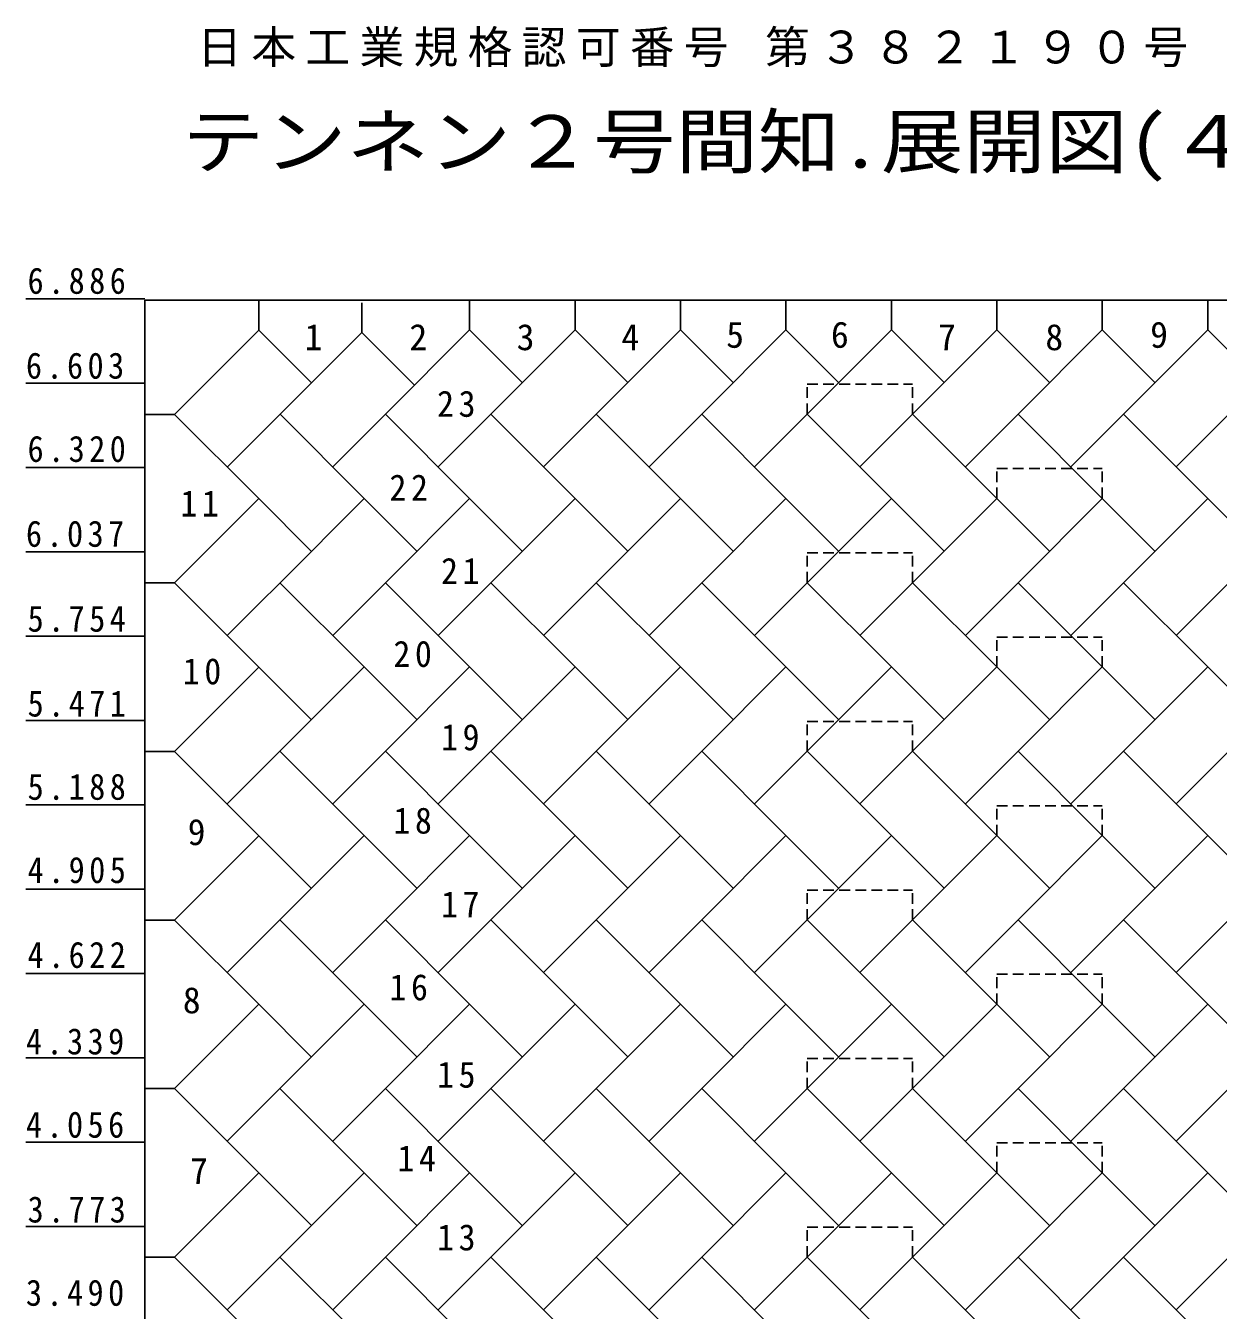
# Model space of a CAD drawing. Units: millimetres, scale not verified. Extents: x -6204 to 5927, y -4282 to 3935.
# Drawn here: x -6204 to -2200, y -376 to 3935 of the extents above; entities that cross this region are included whole.
import ezdxf
from ezdxf.enums import TextEntityAlignment as Align

# ---------------------------------------------------------------- set-up
doc = ezdxf.new("R2010")
doc.units = ezdxf.units.MM
doc.header["$LTSCALE"] = 30
doc.linetypes.add('DASHED1', pattern=[1.8, 1.2, -0.6])
doc.layers.add('0-0', color=7, linetype='Continuous')
doc.styles.add('ＭＳ ゴシック', font='')
doc.styles.get('ＭＳ ゴシック').set_extended_font_data('MS Gothic')

msp = doc.modelspace()

# ---------------------------------------------------------------- linework, layer by layer
at = {"layer": '0-0'}
for p, q in [((-6103.9, 3018.27), (-6203.9, 3018.27)), ((-5803.9, 3018.27), (-6103.9, 3018.27)), ((-5803.9, -3867.73), (-5803.9, 3013.52)), ((-5075.78, 2905.41), (-5075.78, 3005.41)), ((-4713.48, 2914.43), (-4713.48, 3014.43)), ((-4359.48, 2914.43), (-4359.48, 3014.43)), ((-4005.48, 2914.43), (-4005.48, 3014.43)), ((-3651.48, 2914.43), (-3651.48, 3014.43)), ((-3297.48, 2914.43), (-3297.48, 3014.43)), ((-2943.48, 2914.43), (-2943.48, 3014.43)), ((-2589.48, 2914.43), (-2589.48, 3014.43)), ((-2235.48, 2914.43), (-2235.48, 3014.43)), ((-5703.9, 2630.67), (-5421.06, 2913.52)), ((-5421.1, 2913.47), (-5421.06, 2913.43)), ((-5421.06, 2913.43), (-5244.28, 2736.65)), ((-5075.78, 2905.41), (-5358.63, 2622.57)), ((-5075.78, 2905.41), (-4899.01, 2728.64)), ((-4713.48, 2914.43), (-4996.33, 2631.59)), ((-4713.48, 2914.43), (-4536.71, 2737.65)), ((-4642.33, 2631.59), (-4359.48, 2914.43)), ((-4359.48, 2914.43), (-4182.71, 2737.65)), ((-4288.33, 2631.59), (-4005.48, 2914.43)), ((-4005.48, 2914.43), (-3828.71, 2737.65)), ((-3934.33, 2631.59), (-3651.48, 2914.43)), ((-3651.48, 2914.43), (-3474.71, 2737.65)), ((-3580.33, 2631.59), (-3297.48, 2914.43)), ((-3297.48, 2914.43), (-3120.71, 2737.65)), ((-3226.33, 2631.59), (-2943.48, 2914.43)), ((-2943.48, 2914.43), (-2766.71, 2737.65)), ((-2872.33, 2631.59), (-2589.48, 2914.43)), ((-2589.48, 2914.43), (-2412.71, 2737.65)), ((-2518.33, 2631.59), (-2235.48, 2914.43)), ((-2235.48, 2914.43), (-2058.71, 2737.65)), ((-6103.9, 2735.27), (-6203.9, 2735.27)), ((-5803.9, 2735.27), (-6103.9, 2735.27)), ((-5803.9, 2630.67), (-5703.9, 2630.67)), ((-5703.9, 2630.67), (-5421.06, 2347.83)), ((-5349.88, 2631.14), (-5526.66, 2454.37)), ((-5067.04, 2348.3), (-5349.88, 2631.14)), ((-4996.33, 2631.59), (-5173.1, 2454.81)), ((-4713.48, 2348.75), (-4996.33, 2631.59)), ((-4642.33, 2631.59), (-4819.1, 2454.81)), ((-4359.48, 2348.75), (-4642.33, 2631.59)), ((-4288.33, 2631.59), (-4465.1, 2454.81)), ((-4005.48, 2348.75), (-4288.33, 2631.59)), ((-3934.33, 2631.59), (-4111.1, 2454.81)), ((-3651.48, 2348.75), (-3934.33, 2631.59)), ((-3580.33, 2631.59), (-3757.1, 2454.81)), ((-3297.48, 2348.75), (-3580.33, 2631.59)), ((-3226.33, 2631.59), (-3403.1, 2454.81)), ((-2943.48, 2348.75), (-3226.33, 2631.59)), ((-2872.33, 2631.59), (-3049.1, 2454.81)), ((-2589.48, 2348.75), (-2872.33, 2631.59)), ((-2518.33, 2631.59), (-2695.1, 2454.81)), ((-2235.48, 2348.75), (-2518.33, 2631.59)), ((-2164.33, 2631.59), (-2341.1, 2454.81)), ((-6103.9, 2452.27), (-6203.9, 2452.27)), ((-5803.9, 2452.27), (-6103.9, 2452.27)), ((-5703.9, 2065.07), (-5421.06, 2347.92)), ((-5421.06, 2347.83), (-5244.28, 2171.05)), ((-5349.88, 2065.46), (-5067.04, 2348.3)), ((-5067.04, 2348.3), (-4890.26, 2171.52)), ((-4713.48, 2348.75), (-4536.71, 2171.97)), ((-4642.33, 2065.9), (-4359.48, 2348.75)), ((-4359.48, 2348.75), (-4182.71, 2171.97)), ((-4288.33, 2065.9), (-4005.48, 2348.75)), ((-4005.48, 2348.75), (-3828.71, 2171.97)), ((-3934.33, 2065.9), (-3651.48, 2348.75)), ((-3651.48, 2348.75), (-3474.71, 2171.97)), ((-3580.33, 2065.9), (-3297.48, 2348.75)), ((-3297.48, 2348.75), (-3120.71, 2171.97)), ((-3226.33, 2065.9), (-2943.48, 2348.75)), ((-2943.48, 2348.75), (-2766.71, 2171.97)), ((-2872.33, 2065.9), (-2589.48, 2348.75)), ((-2589.48, 2348.75), (-2412.71, 2171.97)), ((-2518.33, 2065.9), (-2235.48, 2348.75)), ((-2235.48, 2348.75), (-2058.71, 2171.97)), ((-6103.9, 2169.27), (-6203.9, 2169.27)), ((-5803.9, 2169.27), (-6103.9, 2169.27)), ((-5244.28, 2171.05), (-5527.13, 1888.21)), ((-5803.9, 2065.07), (-5703.9, 2065.07)), ((-5703.9, 2065.07), (-5421.06, 1782.23)), ((-5067.48, 1783.06), (-5350.33, 2065.9)), ((-4713.48, 1783.06), (-4996.33, 2065.9)), ((-4642.33, 2065.9), (-4819.1, 1889.13)), ((-4359.48, 1783.06), (-4642.33, 2065.9)), ((-4288.33, 2065.9), (-4465.1, 1889.13)), ((-4005.48, 1783.06), (-4288.33, 2065.9)), ((-3934.33, 2065.9), (-4111.1, 1889.13)), ((-3651.48, 1783.06), (-3934.33, 2065.9)), ((-3580.33, 2065.9), (-3757.1, 1889.13)), ((-3297.48, 1783.06), (-3580.33, 2065.9)), ((-3226.33, 2065.9), (-3403.1, 1889.13)), ((-2943.48, 1783.06), (-3226.33, 2065.9)), ((-2872.33, 2065.9), (-3049.1, 1889.13)), ((-2589.48, 1783.06), (-2872.33, 2065.9)), ((-2518.33, 2065.9), (-2695.1, 1889.13)), ((-2235.48, 1783.06), (-2518.33, 2065.9)), ((-2164.33, 2065.9), (-2341.1, 1889.13)), ((-6103.9, 1886.27), (-6203.9, 1886.27)), ((-5803.9, 1886.27), (-6103.9, 1886.27)), ((-5703.9, 1499.47), (-5421.06, 1782.32)), ((-5421.1, 1782.27), (-5244.33, 1605.5)), ((-5350.33, 1500.22), (-5067.48, 1783.06)), ((-5067.48, 1783.06), (-4890.71, 1606.28)), ((-4996.33, 1500.22), (-4713.48, 1783.06)), ((-4713.48, 1783.06), (-4536.71, 1606.28)), ((-4642.33, 1500.22), (-4359.48, 1783.06)), ((-4359.48, 1783.06), (-4182.71, 1606.28)), ((-4288.33, 1500.22), (-4005.48, 1783.06)), ((-4005.48, 1783.06), (-3828.71, 1606.28)), ((-3934.33, 1500.22), (-3651.48, 1783.06)), ((-3651.48, 1783.06), (-3474.71, 1606.28)), ((-3580.33, 1500.22), (-3297.48, 1783.06)), ((-3297.48, 1783.06), (-3120.71, 1606.28)), ((-3226.33, 1500.22), (-2943.48, 1783.06)), ((-2943.48, 1783.06), (-2766.71, 1606.28)), ((-2872.33, 1500.22), (-2589.48, 1783.06)), ((-2589.48, 1783.06), (-2412.71, 1606.28)), ((-2518.33, 1500.22), (-2235.48, 1783.06)), ((-2235.48, 1783.06), (-2058.71, 1606.28)), ((-6103.9, 1603.27), (-6203.9, 1603.27)), ((-5803.9, 1603.27), (-6103.9, 1603.27)), ((-5803.9, 1499.47), (-5703.9, 1499.47)), ((-5703.9, 1499.47), (-5421.06, 1216.63)), ((-5350.33, 1500.22), (-5527.1, 1323.44)), ((-5067.48, 1217.38), (-5350.33, 1500.22)), ((-4996.33, 1500.22), (-5173.1, 1323.44)), ((-4713.48, 1217.38), (-4996.33, 1500.22)), ((-4288.33, 1500.22), (-4465.1, 1323.44)), ((-4005.48, 1217.38), (-4288.33, 1500.22)), ((-3934.33, 1500.22), (-4111.1, 1323.44)), ((-3651.48, 1217.38), (-3934.33, 1500.22)), ((-3580.33, 1500.22), (-3757.1, 1323.44)), ((-3297.48, 1217.38), (-3580.33, 1500.22)), ((-3226.33, 1500.22), (-3403.1, 1323.44)), ((-2943.48, 1217.38), (-3226.33, 1500.22)), ((-2872.33, 1500.22), (-3049.1, 1323.44)), ((-2589.48, 1217.38), (-2872.33, 1500.22)), ((-2518.33, 1500.22), (-2695.1, 1323.44)), ((-2235.48, 1217.38), (-2518.33, 1500.22)), ((-2164.33, 1500.22), (-2341.1, 1323.44)), ((-6103.9, 1320.27), (-6203.9, 1320.27)), ((-5803.9, 1320.27), (-6103.9, 1320.27)), ((-5703.9, 933.87), (-5421.06, 1216.72)), ((-5421.1, 1216.67), (-5244.33, 1039.9)), ((-5350.33, 934.53), (-5067.48, 1217.38)), ((-5067.48, 1217.38), (-4890.71, 1040.6)), ((-4996.33, 934.53), (-4713.48, 1217.38)), ((-4713.48, 1217.38), (-4536.71, 1040.6)), ((-4642.33, 934.53), (-4359.48, 1217.38)), ((-4359.48, 1217.38), (-4182.71, 1040.6)), ((-4288.33, 934.53), (-4005.48, 1217.38)), ((-4005.48, 1217.38), (-3828.71, 1040.6)), ((-3934.33, 934.53), (-3651.48, 1217.38)), ((-3651.48, 1217.38), (-3474.71, 1040.6)), ((-3580.33, 934.53), (-3297.48, 1217.38)), ((-3297.48, 1217.38), (-3120.71, 1040.6)), ((-3226.33, 934.53), (-2943.48, 1217.38)), ((-2943.48, 1217.38), (-2766.71, 1040.6)), ((-2872.33, 934.53), (-2589.48, 1217.38)), ((-2589.48, 1217.38), (-2412.71, 1040.6)), ((-2518.33, 934.53), (-2235.48, 1217.38)), ((-2235.48, 1217.38), (-2058.71, 1040.6)), ((-6103.9, 1037.27), (-6203.9, 1037.27)), ((-5803.9, 1037.27), (-6103.9, 1037.27)), ((-5803.9, 933.87), (-5703.9, 933.87)), ((-5703.9, 933.87), (-5421.06, 651.03)), ((-5350.33, 934.53), (-5527.1, 757.76)), ((-5067.48, 651.69), (-5350.33, 934.53)), ((-4996.33, 934.53), (-5173.1, 757.76)), ((-4713.48, 651.69), (-4996.33, 934.53)), ((-4642.33, 934.53), (-4819.1, 757.76)), ((-4359.48, 651.69), (-4642.33, 934.53)), ((-4288.33, 934.53), (-4465.1, 757.76)), ((-4005.48, 651.69), (-4288.33, 934.53)), ((-3934.33, 934.53), (-4111.1, 757.76)), ((-3651.48, 651.69), (-3934.33, 934.53)), ((-3580.33, 934.53), (-3757.1, 757.76)), ((-3297.48, 651.69), (-3580.33, 934.53)), ((-3226.33, 934.53), (-3403.1, 757.76)), ((-2943.48, 651.69), (-3226.33, 934.53)), ((-2872.33, 934.53), (-3049.1, 757.76)), ((-2589.48, 651.69), (-2872.33, 934.53)), ((-2518.33, 934.53), (-2695.1, 757.76)), ((-2235.48, 651.69), (-2518.33, 934.53)), ((-2164.33, 934.53), (-2341.1, 757.76)), ((-6103.9, 754.27), (-6203.9, 754.27)), ((-5803.9, 754.27), (-6103.9, 754.27)), ((-5703.9, 368.27), (-5421.06, 651.12)), ((-5421.06, 651.03), (-5244.28, 474.25)), ((-5350.33, 368.85), (-5067.48, 651.69)), ((-5067.48, 651.69), (-4890.71, 474.91)), ((-4996.33, 368.85), (-4713.48, 651.69)), ((-4713.48, 651.69), (-4536.71, 474.91)), ((-4642.33, 368.85), (-4359.48, 651.69)), ((-4359.48, 651.69), (-4182.71, 474.91)), ((-4288.33, 368.85), (-4005.48, 651.69)), ((-4005.48, 651.69), (-3828.71, 474.91)), ((-3934.33, 368.85), (-3651.48, 651.69)), ((-3651.48, 651.69), (-3474.71, 474.91)), ((-3580.33, 368.85), (-3297.48, 651.69)), ((-3297.48, 651.69), (-3120.71, 474.91)), ((-3226.33, 368.85), (-2943.48, 651.69)), ((-2943.48, 651.69), (-2766.71, 474.91)), ((-2872.33, 368.85), (-2589.48, 651.69)), ((-2589.48, 651.69), (-2412.71, 474.91)), ((-2518.33, 368.85), (-2235.48, 651.69)), ((-2235.48, 651.69), (-2058.71, 474.91)), ((-6103.9, 471.27), (-6203.9, 471.27)), ((-5803.9, 471.27), (-6103.9, 471.27)), ((-5803.9, 368.27), (-5703.9, 368.27)), ((-5703.9, 368.27), (-5421.06, 85.43)), ((-4996.33, 368.85), (-5173.1, 192.07)), ((-4713.48, 86), (-4996.33, 368.85)), ((-4642.33, 368.85), (-4819.1, 192.07)), ((-4359.48, 86), (-4642.33, 368.85)), ((-4288.33, 368.85), (-4465.1, 192.07)), ((-4005.48, 86), (-4288.33, 368.85)), ((-3934.33, 368.85), (-4111.1, 192.07)), ((-3651.48, 86), (-3934.33, 368.85)), ((-3580.33, 368.85), (-3757.1, 192.07)), ((-3297.48, 86), (-3580.33, 368.85)), ((-3226.33, 368.85), (-3403.1, 192.07)), ((-2943.48, 86), (-3226.33, 368.85)), ((-2872.33, 368.85), (-3049.1, 192.07)), ((-2589.48, 86), (-2872.33, 368.85)), ((-2518.33, 368.85), (-2695.1, 192.07)), ((-2235.48, 86), (-2518.33, 368.85)), ((-2164.33, 368.85), (-2341.1, 192.07)), ((-6103.9, 188.27), (-6203.9, 188.27)), ((-5803.9, 188.27), (-6103.9, 188.27)), ((-5703.9, -197.33), (-5421.06, 85.52)), ((-5421.06, 85.43), (-5244.28, -91.35)), ((-5350.33, -196.84), (-5067.48, 86)), ((-5067.48, 86), (-4890.71, -90.77)), ((-4996.33, -196.84), (-4713.48, 86)), ((-4713.48, 86), (-4536.71, -90.77)), ((-4642.33, -196.84), (-4359.48, 86)), ((-4359.48, 86), (-4182.71, -90.77)), ((-4288.33, -196.84), (-4005.48, 86)), ((-4005.48, 86), (-3828.71, -90.77)), ((-3934.33, -196.84), (-3651.48, 86)), ((-3651.48, 86), (-3474.71, -90.77)), ((-3580.33, -196.84), (-3297.48, 86)), ((-3297.48, 86), (-3120.71, -90.77)), ((-3226.33, -196.84), (-2943.48, 86)), ((-2943.48, 86), (-2766.71, -90.77)), ((-2872.33, -196.84), (-2589.48, 86)), ((-2589.48, 86), (-2412.71, -90.77)), ((-2518.33, -196.84), (-2235.48, 86)), ((-2235.48, 86), (-2058.71, -90.77)), ((-6103.9, -94.73), (-6203.9, -94.73)), ((-5803.9, -94.73), (-6103.9, -94.73)), ((-5803.9, -197.33), (-5703.9, -197.33)), ((-5703.9, -197.33), (-5421.06, -480.17)), ((-4996.33, -196.84), (-5173.1, -373.62)), ((-4713.48, -479.68), (-4996.33, -196.84)), ((-4642.33, -196.84), (-4819.1, -373.62)), ((-4359.48, -479.68), (-4642.33, -196.84)), ((-4288.33, -196.84), (-4465.1, -373.62)), ((-4005.48, -479.68), (-4288.33, -196.84)), ((-3934.33, -196.84), (-4111.1, -373.62)), ((-3651.48, -479.68), (-3934.33, -196.84)), ((-3580.33, -196.84), (-3757.1, -373.62)), ((-3297.48, -479.68), (-3580.33, -196.84)), ((-3226.33, -196.84), (-3403.1, -373.62)), ((-2943.48, -479.68), (-3226.33, -196.84)), ((-2872.33, -196.84), (-3049.1, -373.62)), ((-2589.48, -479.68), (-2872.33, -196.84)), ((-2518.33, -196.84), (-2695.1, -373.62)), ((-2235.48, -479.68), (-2518.33, -196.84)), ((-2164.33, -196.84), (-2341.1, -373.62))]:
    msp.add_line(p, q, dxfattribs=at)
at = {"layer": '0-0', "linetype": 'DASHED1'}
for p, q in [((-3226.33, 2631.59), (-3226.33, 2731.59)), ((-2943.48, 2348.75), (-2943.48, 2448.75)), ((-2943.48, 2448.75), (-2589.48, 2448.75)), ((-2589.48, 2348.75), (-2589.48, 2448.75)), ((-3580.33, 2065.9), (-3580.33, 2165.9)), ((-3580.33, 2165.9), (-3226.33, 2165.9)), ((-3226.33, 2065.9), (-3226.33, 2165.9)), ((-2943.48, 1783.06), (-2943.48, 1883.06)), ((-2943.48, 1883.06), (-2589.48, 1883.06)), ((-2589.48, 1783.06), (-2589.48, 1883.06)), ((-3580.33, 1500.22), (-3580.33, 1600.22)), ((-3580.33, 1600.22), (-3226.33, 1600.22)), ((-3226.33, 1500.22), (-3226.33, 1600.22)), ((-2943.48, 1217.38), (-2943.48, 1317.38)), ((-2943.48, 1317.38), (-2589.48, 1317.38)), ((-2589.48, 1217.38), (-2589.48, 1317.38)), ((-3580.33, 934.53), (-3580.33, 1034.53)), ((-3580.33, 1034.53), (-3226.33, 1034.53)), ((-3226.33, 934.53), (-3226.33, 1034.53)), ((-2943.48, 651.69), (-2943.48, 751.69)), ((-2943.48, 751.69), (-2589.48, 751.69)), ((-2589.48, 651.69), (-2589.48, 751.69)), ((-3580.33, 368.85), (-3580.33, 468.85)), ((-3580.33, 468.85), (-3226.33, 468.85)), ((-3226.33, 368.85), (-3226.33, 468.85)), ((-2943.48, 86), (-2943.48, 186)), ((-2943.48, 186), (-2589.48, 186)), ((-2589.48, 86), (-2589.48, 186)), ((-3580.33, -196.84), (-3580.33, -96.84)), ((-3580.33, -96.84), (-3226.33, -96.84)), ((-3226.33, -196.84), (-3226.33, -96.84))]:
    msp.add_line(p, q, dxfattribs=at)
at = {"layer": '0-0'}
for points in [[(-5421.06, 2913.52), (-5421.06, 3013.52), (-5803.9, 3013.52)], [(-5421.06, 3013.52), (5552.52, 3013.52), (5829.52, 3013.52)], [(-4713.48, 2348.75), (-4996.33, 2065.9), (-5173.1, 1889.13)], [(-4359.48, 1217.38), (-4642.33, 1500.22), (-4819.1, 1323.44)], [(-5067.48, 86), (-5350.33, 368.85), (-5527.1, 192.07)], [(-4890.71, -656.46), (-5067.48, -479.68), (-5350.33, -196.84), (-5527.1, -373.62)]]:
    msp.add_lwpolyline(points, dxfattribs=at)
at = {"layer": '0-0', "linetype": 'DASHED1'}
msp.add_lwpolyline([(-3580.33, 2631.59), (-3580.33, 2731.59), (-3226.33, 2731.59)], dxfattribs=at)

# ---------------------------------------------------------------- texts
at = {"layer": '0-0', "style": 'ＭＳ ゴシック', "width": 1.15}
msp.add_text('テンネン２号間知.展開図(４００×２５０×３５０)\u3000Ｓ＝１：３０', height=176, dxfattribs=at).set_placement((-5678.43, 3405.64), align=Align.BOTTOM_LEFT)
at = {"layer": '0-0', "style": 'ＭＳ ゴシック'}
for s, p in [('1', (-5267.35, 2819.54)), ('2', (-4915.6, 2819.54)), ('3', (-4555.67, 2819.54)), ('4', (-4203.92, 2819.54)), ('5', (-3852.17, 2827.72)), ('6', (-3500.43, 2827.72)), ('7', (-3140.5, 2819.54)), ('8', (-2780.57, 2819.54)), ('9', (-2428.82, 2827.72)), ('9', (-5660, 1158.96)), ('8', (-5676.36, 594.52)), ('7', (-5651.82, 21.91))]:
    msp.add_text(s, height=87.98, dxfattribs=at).set_placement(p, align=Align.BOTTOM_LEFT)
at = {"layer": '0-0', "attachment_point": 7, "style": 'ＭＳ ゴシック'}
for s, insert, char_height in [('\\T1.21;日本工業規格認可番号\\~第３８２１９０号', (-5627.84, 3795.76), 110), ('\\T1.28;\\W0.9;6.886', (-6197.44, 3033.78), 87.98), ('\\T1.28;\\W0.9;6.603', (-6202.92, 2748.98), 87.98), ('\\T1.27;\\W0.95;23', (-4822.72, 2620.96), 87.98), ('\\T1.28;\\W0.9;6.320', (-6197.44, 2469.66), 87.98), ('\\T1.27;\\W0.95;22', (-4982.55, 2341.26), 87.98), ('\\T1.27;\\W0.95;11', (-5684.54, 2287.83), 87.98), ('\\T1.28;\\W0.9;6.037', (-6202.92, 2184.86), 87.98), ('\\T1.27;\\W0.95;21', (-4809.4, 2061.55), 87.98), ('\\T1.28;\\W0.9;5.754', (-6197.44, 1900.05), 87.98), ('\\T1.27;\\W0.95;20', (-4969.23, 1781.85), 87.98), ('\\T1.27;\\W0.95;10', (-5676.36, 1723.39), 87.98), ('\\T1.28;\\W0.9;5.471', (-6197.44, 1615.25), 87.98), ('\\T1.27;\\W0.95;19', (-4809.4, 1502.15), 87.98), ('\\T1.28;\\W0.9;5.188', (-6197.44, 1335.93), 87.98), ('\\T1.27;\\W0.95;18', (-4969.23, 1222.44), 87.98), ('\\T1.28;\\W0.9;4.905', (-6197.44, 1056.61), 87.98), ('\\T1.27;\\W0.95;17', (-4809.4, 942.74), 87.98), ('\\T1.28;\\W0.9;4.622', (-6197.44, 771.8), 87.98), ('\\T1.27;\\W0.95;16', (-4982.55, 663.03), 87.98), ('\\T1.28;\\W0.9;4.339', (-6202.92, 481.53), 87.98), ('\\T1.27;\\W0.95;15', (-4822.72, 370.01), 87.98), ('\\T1.28;\\W0.9;4.056', (-6202.92, 202.2), 87.98), ('\\T1.27;\\W0.95;14', (-4955.91, 90.31), 87.98), ('\\T1.28;\\W0.9;3.773', (-6197.44, -82.6), 87.98), ('\\T1.27;\\W0.95;13', (-4822.72, -176.08), 87.98), ('\\T1.28;\\W0.9;3.490', (-6202.92, -361.92), 87.98)]:
    msp.add_mtext(s, dxfattribs=dict(at, insert=insert, char_height=char_height))

doc.saveas('drawing.dxf')
